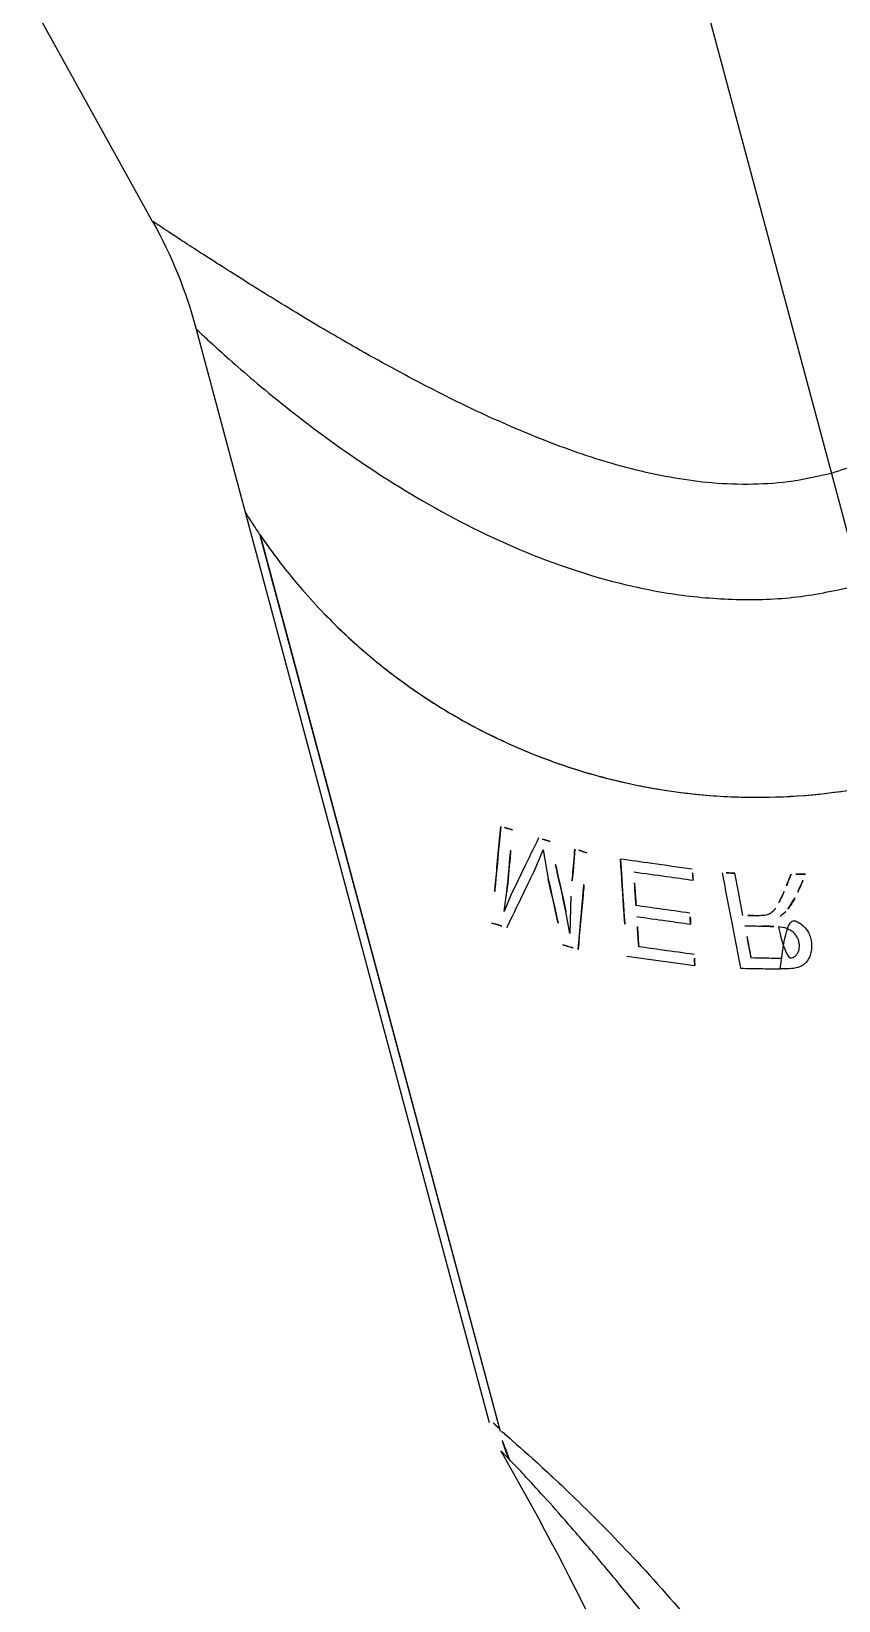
# Model space of a CAD drawing. Header units: millimetres. Extents: x 694231 to 734331, y 4486031 to 4541543.
# Drawn here: x 713340.1788 to 713340.2128, y 4487264.5581 to 4487264.6241 of the extents above; entities that cross this region are included whole.
import ezdxf

# ---------------------------------------------------------------- set-up
doc = ezdxf.new("R2010")
doc.units = ezdxf.units.MM

# ---------------------------------------------------------------- blocks, each defined once
blk = doc.blocks.new('ERER')
at = {"color": 7, "linetype": 'Continuous', "lineweight": 25}
for p, q in [((2598.965724145723, 998.7952082145224), (2598.955651063274, 998.7576015808803)), ((2598.965750097479, 998.7953023373426), (2598.95565215527, 998.757602893723)), ((2598.955014961096, 998.7566237427974), (2598.965274800394, 998.7949276091298)), ((2598.97107418749, 998.7753000977209), (2598.973932953056, 998.775702087808)), ((2598.968672186233, 998.77434851158), (2598.968510975107, 998.7734204443191)), ((2598.968717798856, 998.7727818015788), (2598.968672186233, 998.77434851158)), ((2598.966224746616, 998.7726670233308), (2598.965908865276, 998.7734292864543)), ((2598.965908865276, 998.7734292864543), (2598.966025379163, 998.7725917063797)), ((2598.967551609086, 998.7708385772471), (2598.967763904607, 998.7720476692369)), ((2598.967165993596, 998.7717450285276), (2598.967551609086, 998.7708385772471)), ((2598.979679016802, 998.7549927184424), (2598.980934065342, 998.7596782901437)), ((2598.952951075626, 998.7489184754679), (2598.955014961096, 998.7566237427974)), ((2598.972478811678, 998.7281116243062), (2598.979679016802, 998.7549927184424)), ((2598.951119986774, 998.7443888027473), (2598.946019397032, 998.7351988810676))]:
    blk.add_line(p, q, dxfattribs=at)
at = {"color": 7, "linetype": 'Continuous', "lineweight": 25, "flags": 128}
blk.add_lwpolyline([(2598.975954894435, 998.7735926810501), (2598.975764517662, 998.7725944288039), (2598.975614907345, 998.7718101140229)], dxfattribs=at)
at = {"color": 7, "linetype": 'Continuous', "lineweight": 25}
for centre, radius, start, end in [((2598.848899721291, 998.8630996320461), 0.1346989343570318, 330.1841985650813, 345.0367298551577), ((2598.933645726327, 998.7540879716174), 0.01998550005117325, 330.9626915589209, 345.0092950469575)]:
    blk.add_arc(centre, radius, start, end, dxfattribs=at)
for points, knots in [([(2598.965797309009, 998.795289691551), (2598.965842634634, 998.7953297540126), (2598.966078851846, 998.7955385417029), (2598.967151053574, 998.796471240363), (2598.968968016055, 998.7981682708767), (2598.971428991837, 998.8006464576216), (2598.974205977247, 998.803805168652), (2598.977229974515, 998.8077144742977), (2598.980274682655, 998.8124019355921), (2598.98280639583, 998.8172537349615), (2598.984773816393, 998.8220562865416), (2598.986216236211, 998.8266333507355), (2598.987275240162, 998.831611064507), (2598.987881577488, 998.8369694567251), (2598.987984925053, 998.8426691055151), (2598.987607709987, 998.8475786607148), (2598.98703446852, 998.8515792897252), (2598.986454720324, 998.8546509357473), (2598.985798993349, 998.8574342568793), (2598.985133829104, 998.8598523757897), (2598.984495839493, 998.8618996364169), (2598.984042584172, 998.8632135145775), (2598.983805695073, 998.8638692787224), (2598.983780894162, 998.8639364388409), (2598.983768252843, 998.8639706728301)], [0, 0, 0, 0, 0.008036045922347433, 0.04188002752885041, 0.08231847531313241, 0.1291811866004794, 0.1816280933505592, 0.2402111562452338, 0.305249255787808, 0.376870952889606, 0.4284013148419389, 0.483042177651641, 0.5409409545951097, 0.6024129028079217, 0.6677920005586989, 0.7376078597987182, 0.7745206539270902, 0.813078312876265, 0.8535563349020695, 0.885765780944072, 0.9202988614542513, 0.9581665738825694, 0.9786762104683471, 1, 1, 1, 1]), ([(2598.984412794203, 998.826882165569), (2598.983900985775, 998.8251582065742), (2598.982871945245, 998.8216920211504), (2598.98067824621, 998.8166869794319), (2598.978518591337, 998.8127219033264), (2598.976654745892, 998.8097279989909), (2598.975260925504, 998.8076434372767), (2598.973866830517, 998.8056934855276), (2598.972485669369, 998.803874372811), (2598.971089153777, 998.8021252134225), (2598.96973733872, 998.8004995048118), (2598.968495528263, 998.7990633826788), (2598.967467460548, 998.7979138976091), (2598.966797870366, 998.7971855467739), (2598.966400262698, 998.7967641203585), (2598.966176443361, 998.7965319046447), (2598.965870370374, 998.7962226746909), (2598.965812168183, 998.7961671960771), (2598.965768440598, 998.7961255158866)], [0, 0, 0, 0, 0.1263480217659123, 0.2540349378226456, 0.3846648932792966, 0.4474958707368175, 0.5083679459258421, 0.5674722740645554, 0.6250279525055097, 0.6812706880474769, 0.7420625686564073, 0.7968863054736399, 0.8462465165185077, 0.8908293401208636, 0.9092412714295063, 0.9274110587511303, 0.9454634047917172, 1, 1, 1, 1]), ([(2598.966142615368, 998.7965226404624), (2598.966044919187, 998.7963099273512), (2598.965849449773, 998.7958843341818), (2598.965762127869, 998.7954164013889), (2598.965718449876, 998.7951823428026)], [0, 0, 0, 0, 0.4998024919669413, 1, 1, 1, 1]), ([(2598.965722881012, 998.7952034924173), (2598.965686418683, 998.7951676203975), (2598.96557324059, 998.7950562768456), (2598.965447081179, 998.794939521793), (2598.965408503926, 998.7949135293966), (2598.965387127231, 998.794899126302)], [0, 0, 0, 0, 0.174863051597649, 0.542771187612225, 1, 1, 1, 1]), ([(2598.973932953056, 998.775702087808), (2598.973927053298, 998.7756153813986), (2598.973916518188, 998.7754605385352), (2598.973906307818, 998.7753056649648), (2598.973901814742, 998.775237515084)], [0, 0, 0, 0, 0.5599615769980983, 0.9999999999999999, 0.9999999999999999, 0.9999999999999999, 0.9999999999999999]), ([(2598.975080258017, 998.7718007851829), (2598.97522354373, 998.7725500627931), (2598.975479413206, 998.773888066911), (2598.975735125586, 998.7752260765783), (2598.975847639864, 998.7758148049137)], [0, 0, 0, 0, 0.5599969335625771, 1, 1, 1, 1]), ([(2598.975847639864, 998.7758148049137), (2598.976159022537, 998.7758203302552), (2598.976715114286, 998.7758301978034), (2598.977277718245, 998.7758399737593), (2598.977525292862, 998.7758442760547)], [0, 0, 0, 0, 0.559948441533733, 0.9999999999999999, 0.9999999999999999, 0.9999999999999999, 0.9999999999999999]), ([(2598.97629730174, 998.7753833640116), (2598.976248685564, 998.7751303906091), (2598.976161865682, 998.774678627501), (2598.976075286133, 998.7742268148277), (2598.976037188447, 998.7740280016607)], [0, 0, 0, 0, 0.5599670127250688, 1, 1, 1, 1]), ([(2598.977601243835, 998.7754063074461), (2598.977356830348, 998.7754020242855), (2598.976920382892, 998.7753943755199), (2598.976487686053, 998.7753867281887), (2598.97629730174, 998.7753833640116)], [0, 0, 0, 0, 0.5600062398041583, 1, 1, 1, 1]), ([(2598.977444705633, 998.7740662737405), (2598.977565634587, 998.7740857084115), (2598.977791386853, 998.774121989548), (2598.978047056708, 998.7742674892744), (2598.978195886373, 998.7744320169853), (2598.978278463248, 998.774579629875), (2598.978327549928, 998.7747403776441), (2598.978338141573, 998.7748964286201), (2598.97832004126, 998.7750428487199), (2598.97826910792, 998.7751733967506), (2598.97818392336, 998.7752898762568), (2598.977967301736, 998.7754244094523), (2598.977759633547, 998.7754141402867), (2598.977601243835, 998.7754063074461)], [0, 0, 0, 0, 0.1554602402359185, 0.2902150638620063, 0.3608735398986279, 0.4311937842982322, 0.4995218126952222, 0.5685782938906699, 0.6246935628951468, 0.6827379487427087, 0.7430249352416368, 0.8040036826408334, 1, 1, 1, 1]), ([(2598.977525292862, 998.7758442760547), (2598.977776453007, 998.7758474027228), (2598.978080640044, 998.7758511906122), (2598.978416392998, 998.7757255198582), (2598.978554594909, 998.7756319833783), (2598.978671394509, 998.7755035870476), (2598.978774718132, 998.7753235454817), (2598.978838672904, 998.7750822738175), (2598.978851807233, 998.7748039269943), (2598.978812087242, 998.7745366698869), (2598.978706926502, 998.7742788652829), (2598.978524565541, 998.7740389785868), (2598.978130151916, 998.77376457236), (2598.977768448575, 998.7736924067952), (2598.977514897009, 998.773641818787)], [0, 0, 0, 0, 0.1929715625842422, 0.2337132561000323, 0.277337071809186, 0.3210829569560723, 0.3664645220320457, 0.4352355392136736, 0.5091232763685879, 0.576963840816797, 0.6385089326197942, 0.7184903986563065, 0.8026639833899342, 1, 1, 1, 1]), ([(2598.967763904607, 998.7720476692369), (2598.967878914349, 998.7725664982083), (2598.968084289099, 998.773492980221), (2598.968289832183, 998.7744194161578), (2598.968380271577, 998.7748270492743)], [0, 0, 0, 0, 0.5599978827655959, 1, 1, 1, 1]), ([(2598.968380271577, 998.7748270492743), (2598.96849904576, 998.774863334656), (2598.96871110437, 998.7749281190415), (2598.968925346976, 998.774993725327), (2598.96901959167, 998.7750225841776)], [0, 0, 0, 0, 0.5601011070965493, 1, 1, 1, 1]), ([(2598.96901959167, 998.7750225841776), (2598.969088747318, 998.7742646829297), (2598.969212240175, 998.7729112794952), (2598.969336419839, 998.7715515777927), (2598.969391059884, 998.7709533051047)], [0, 0, 0, 0, 0.5599965507578767, 1, 1, 1, 1]), ([(2598.970801658438, 998.7712223944096), (2598.970852609886, 998.7719835801649), (2598.970943620204, 998.7733432183499), (2598.971034282195, 998.7747020168437), (2598.97107418749, 998.7753000977209)], [0, 0, 0, 0, 0.5598453537838401, 1, 1, 1, 1]), ([(2598.971572687472, 998.7749100008446), (2598.971556537307, 998.7746732239082), (2598.971527698625, 998.774250419698), (2598.971499177527, 998.7738275027775), (2598.971486628951, 998.7736414261728)], [0, 0, 0, 0, 0.5600140143143042, 1, 1, 1, 1]), ([(2598.973901814742, 998.775237515084), (2598.973461546628, 998.7751756477038), (2598.972675459022, 998.7750651850808), (2598.97190960538, 998.7749574123347), (2598.971572687472, 998.7749100008446)], [0, 0, 0, 0, 0.560075001113999, 1, 1, 1, 1]), ([(2598.9653928541, 998.7739134237684), (2598.965509220006, 998.773948990765), (2598.965716998264, 998.7740124958809), (2598.965928590861, 998.7740772392244), (2598.966021681638, 998.7741057229623)], [0, 0, 0, 0, 0.5600487422474156, 1, 1, 1, 1]), ([(2598.966021681638, 998.7741057229623), (2598.966232166978, 998.7736714188321), (2598.966608048638, 998.7728958488101), (2598.966995504999, 998.7720966792995), (2598.967165993596, 998.7717450285276)], [0, 0, 0, 0, 0.5599792174164872, 1, 1, 1, 1]), ([(2598.976037188447, 998.7740280016607), (2598.976174858007, 998.7740304117027), (2598.976420686045, 998.7740347128617), (2598.976667751996, 998.7740390931552), (2598.976776455299, 998.7740410209883)], [0, 0, 0, 0, 0.5600232024096559, 1, 1, 1, 1]), ([(2598.976776455299, 998.7740410209883), (2598.976915121269, 998.774043109837), (2598.977137565853, 998.7740464621711), (2598.977360676448, 998.7740608537325), (2598.977444705633, 998.7740662737405)], [0, 0, 0, 0, 0.6233738469584967, 1, 1, 1, 1]), ([(2598.965764291011, 998.7698440296689), (2598.965694617697, 998.7706074295879), (2598.965570220785, 998.7719704268144), (2598.96544704174, 998.7733198147931), (2598.9653928541, 998.7739134237684)], [0, 0, 0, 0, 0.560089740613365, 1, 1, 1, 1]), ([(2598.968510975107, 998.7734204443191), (2598.968387957942, 998.772872004882), (2598.968168289161, 998.7718926711024), (2598.967948395821, 998.7709133826623), (2598.967851645652, 998.7704825087936)], [0, 0, 0, 0, 0.5600135556080788, 0.9999999999999999, 0.9999999999999999, 0.9999999999999999, 0.9999999999999999]), ([(2598.973725142967, 998.7734961096083), (2598.973296523618, 998.7734358334225), (2598.972531188875, 998.7733282070151), (2598.971784176082, 998.7732231774149), (2598.97145552125, 998.7731769686606)], [0, 0, 0, 0, 0.5600417251355033, 1, 1, 1, 1]), ([(2598.971486628951, 998.7736414261728), (2598.971905359191, 998.7737003269895), (2598.972653145348, 998.7738055167142), (2598.973419169394, 998.7739131875408), (2598.973756250783, 998.7739605670897)], [0, 0, 0, 0, 0.5599600588184003, 1, 1, 1, 1]), ([(2598.973756250783, 998.7739605670897), (2598.973750363478, 998.7738738997984), (2598.973739848519, 998.7737190999148), (2598.973729637326, 998.7735642601327), (2598.973725142967, 998.7734961096083)], [0, 0, 0, 0, 0.5598626893713989, 0.9999999999999999, 0.9999999999999999, 0.9999999999999999, 0.9999999999999999]), ([(2598.976576840143, 998.7736035573463), (2598.976460515244, 998.7736014703116), (2598.976252768569, 998.7735977432378), (2598.97604592082, 998.7735942285506), (2598.975954894435, 998.7735926810501)], [0, 0, 0, 0, 0.5599357222338527, 1, 1, 1, 1]), ([(2598.977321958369, 998.7732836482339), (2598.977280114111, 998.773339510646), (2598.977205674609, 998.773438890094), (2598.977050716754, 998.7735573477299), (2598.976834238353, 998.7736026722533), (2598.976671845656, 998.773603230429), (2598.976576840143, 998.7736035573463)], [0, 0, 0, 0, 0.2410390635876314, 0.428803838879777, 0.6658297782051358, 0.9999999999999999, 0.9999999999999999, 0.9999999999999999, 0.9999999999999999]), ([(2598.977514897009, 998.773641818787), (2598.977587300931, 998.7735882559002), (2598.977710388231, 998.7734971981318), (2598.977809660309, 998.7733795684663), (2598.977850537285, 998.773331131903)], [0, 0, 0, 0, 0.5882309648386841, 0.9999999999999999, 0.9999999999999999, 0.9999999999999999, 0.9999999999999999]), ([(2598.968887503088, 998.7707992781943), (2598.968855784949, 998.7711697688679), (2598.968799148471, 998.7718313286374), (2598.968742654667, 998.7724913919592), (2598.968717798856, 998.7727818015788)], [0, 0, 0, 0, 0.5600263625633642, 1, 1, 1, 1]), ([(2598.97145552125, 998.7731769686606), (2598.971438261223, 998.7729122356475), (2598.971407441275, 998.7724395233137), (2598.971376536248, 998.7719667310902), (2598.971362938935, 998.771758715382)], [0, 0, 0, 0, 0.5600284012062152, 1, 1, 1, 1]), ([(2598.977688951463, 998.7725914911039), (2598.977630688319, 998.772726861651), (2598.977526747156, 998.7729683607503), (2598.977384479279, 998.7731873931037), (2598.977321958369, 998.7732836482339)], [0, 0, 0, 0, 0.560540602858282, 0.9999999999999999, 0.9999999999999999, 0.9999999999999999, 0.9999999999999999]), ([(2598.977850537285, 998.773331131903), (2598.977939533558, 998.7732034020743), (2598.978098480329, 998.7729752767478), (2598.978215509311, 998.7727215749633), (2598.978267012652, 998.7726099250572)], [0, 0, 0, 0, 0.5599121086563303, 1, 1, 1, 1]), ([(2598.966025379163, 998.7725917063797), (2598.966069531951, 998.7721084525177), (2598.966148371523, 998.7712455465005), (2598.966227630007, 998.7703781525942), (2598.966262501085, 998.7699965258537)], [0, 0, 0, 0, 0.5600306191718112, 1, 1, 1, 1]), ([(2598.967358551407, 998.7703316041924), (2598.967144223145, 998.7707732128972), (2598.966761522855, 998.7715617440034), (2598.966388751075, 998.7723293211848), (2598.966224746616, 998.7726670233308)], [0, 0, 0, 0, 0.560040936336015, 1, 1, 1, 1]), ([(2598.971362938935, 998.771758715382), (2598.971822905469, 998.7718234308967), (2598.972644350223, 998.7719390062721), (2598.973486249406, 998.7720573200875), (2598.973856728667, 998.7721093834637)], [0, 0, 0, 0, 0.5599480618129244, 0.9999999999999999, 0.9999999999999999, 0.9999999999999999, 0.9999999999999999]), ([(2598.973856728667, 998.7721093834637), (2598.973850809398, 998.7720231769141), (2598.97384024002, 998.771869251539), (2598.973829897389, 998.7717153147935), (2598.973825347592, 998.7716475908194)], [0, 0, 0, 0, 0.5600535718320038, 1, 1, 1, 1]), ([(2598.977988409469, 998.771851768539), (2598.977932414919, 998.7719899405564), (2598.977832458176, 998.772236593345), (2598.977732787862, 998.7724830825312), (2598.977688951463, 998.7725914911039)], [0, 0, 0, 0, 0.5601890230737638, 0.9999999999999999, 0.9999999999999999, 0.9999999999999999, 0.9999999999999999]), ([(2598.978267012652, 998.7726099250572), (2598.978326573928, 998.7724704353421), (2598.978432913194, 998.7722213946995), (2598.978539111994, 998.7719720056497), (2598.97858582787, 998.7718623025327)], [0, 0, 0, 0, 0.5601072176292164, 0.9999999999999999, 0.9999999999999999, 0.9999999999999999, 0.9999999999999999]), ([(2598.973825347592, 998.7716475908194), (2598.973252418729, 998.7715670488375), (2598.972229455327, 998.7714232411176), (2598.97123788298, 998.7712837573096), (2598.970801658438, 998.7712223944096)], [0, 0, 0, 0, 0.5600678484447379, 0.9999999999999999, 0.9999999999999999, 0.9999999999999999, 0.9999999999999999]), ([(2598.975614907345, 998.7718101140229), (2598.975514900101, 998.7718083755003), (2598.975336354291, 998.7718052711766), (2598.975158494298, 998.7718021549433), (2598.975080258017, 998.7718007851829)], [0, 0, 0, 0, 0.5601230552559777, 1, 1, 1, 1]), ([(2598.97858582787, 998.7718623025327), (2598.978474172566, 998.771860300536), (2598.978274791109, 998.7718567260039), (2598.978075913728, 998.7718532830219), (2598.977988409469, 998.771851768539)], [0, 0, 0, 0, 0.5600102251805518, 1, 1, 1, 1]), ([(2598.969391059884, 998.7709533051047), (2598.969296753734, 998.7709244370461), (2598.969128374433, 998.7708728929914), (2598.968961093349, 998.7708217685877), (2598.968887503088, 998.7707992781943)], [0, 0, 0, 0, 0.5600808451295013, 1, 1, 1, 1]), ([(2598.967851645652, 998.7704825087936), (2598.967759196375, 998.7704542609795), (2598.967594152802, 998.7704038315909), (2598.967430523417, 998.7703536681084), (2598.967358551407, 998.7703316041924)], [0, 0, 0, 0, 0.5601519176883907, 1, 1, 1, 1]), ([(2598.966262501085, 998.7699965258537), (2598.966169015624, 998.7699679503751), (2598.966002047468, 998.7699169119668), (2598.965836950449, 998.7698663023971), (2598.965764291011, 998.7698440296689)], [0, 0, 0, 0, 0.5598989981803141, 1, 1, 1, 1]), ([(2598.955014961096, 998.7566237427974), (2598.955030866898, 998.7566495789998), (2598.955054461572, 998.7566879034673), (2598.955195254837, 998.7569115159969), (2598.955338207137, 998.7571338018531), (2598.955535019392, 998.7574315284493), (2598.955790901512, 998.7578059580837), (2598.956163651956, 998.7583282639021), (2598.956695862301, 998.7590305149976), (2598.95743760292, 998.7599287744658), (2598.958560632823, 998.7611572060619), (2598.960160721143, 998.7626639578643), (2598.962305225852, 998.7642967445928), (2598.964756001092, 998.7657705479476), (2598.967441786286, 998.7669917805617), (2598.970326746385, 998.7679058876951), (2598.973892652501, 998.768585478651), (2598.978200793995, 998.7687295872091), (2598.983138952302, 998.7679150459112), (2598.987020135836, 998.7664539736603), (2598.989885388212, 998.7648699740853), (2598.992077440652, 998.7633615231995), (2598.994233552677, 998.761502878265), (2598.996274748334, 998.7592693207118), (2598.997852788725, 998.7570626882662), (2598.999040465818, 998.7549890639972), (2598.999918553734, 998.7531140059922), (2599.000613645989, 998.7512508053461), (2599.00109685182, 998.7495697050038), (2599.001410053274, 998.7481493678572), (2599.001603687671, 998.7470004342432), (2599.001724922962, 998.7460359456554), (2599.001795345949, 998.7452571613577), (2599.001834474249, 998.744639466012), (2599.001853546974, 998.7441733310718), (2599.001855295623, 998.7441091921779), (2599.001856169661, 998.7440771435412)], [0, 0, 0, 0, 0.01558436105482292, 0.02311825303054533, 0.03120930797469276, 0.04072058373665727, 0.05112152161508691, 0.06246656578009269, 0.08096831357895042, 0.1017780971017127, 0.1249671843170614, 0.165993900582471, 0.208548490025924, 0.2499324563396489, 0.2934764744761376, 0.3350539121416929, 0.3749082700173458, 0.4385286360869772, 0.4999376581980576, 0.5613403557618589, 0.5928356800030365, 0.6250810239000871, 0.6649294845725914, 0.7065068286096082, 0.7500592629168955, 0.7812482526975094, 0.8125634064688502, 0.8447469314105708, 0.875058791984655, 0.8982898391410926, 0.9190997494037108, 0.9375572616525446, 0.9542110211019026, 0.9688051764619444, 0.9844126822270132, 1, 1, 1, 1]), ([(2598.95565261564, 998.757602770411), (2598.955653159129, 998.7576035706619), (2598.955776539345, 998.7577853103119), (2598.956114548104, 998.7582637807913), (2598.956693709959, 998.7590278867584), (2598.957438524972, 998.7599296431313), (2598.958428342222, 998.7610124379593), (2598.959686763483, 998.7622246899399), (2598.961235246478, 998.7635012935224), (2598.962923630492, 998.7646774742872), (2598.96459320774, 998.7656465331713), (2598.966178369054, 998.7664191870967), (2598.967663171964, 998.767028783075), (2598.970129529121, 998.7678648877087), (2598.973712257771, 998.7686111505693), (2598.978471100707, 998.7686935484763), (2598.983135403745, 998.7678977976382), (2598.987572810108, 998.7662557733684), (2598.991654179718, 998.7638053036704), (2598.995239339898, 998.7606047247506), (2598.997728529026, 998.7573452167325), (2598.999382005925, 998.7543576070389), (2599.00042117299, 998.7518722253776), (2599.0010526119, 998.7497708168893), (2599.001410220557, 998.748148332795), (2599.001602913887, 998.7470033456991), (2599.001720228943, 998.7460831811915), (2599.001761783735, 998.7455998847182), (2599.001779290459, 998.745396272763)], [0, 0, 0, 0, 8.139318506875364e-05, 0.01848415787725216, 0.03893247366594117, 0.0619275656454034, 0.08754525785345478, 0.1218027377755481, 0.1566023406079927, 0.1920188256498615, 0.2256569183400591, 0.2513657491089893, 0.276455030773247, 0.3009547616698738, 0.3712103771045813, 0.4377211062078535, 0.5018872026997876, 0.5660497493055823, 0.6325631280850128, 0.7028181517707274, 0.7780022747334748, 0.8239728073174661, 0.8709902150261581, 0.9160945830889082, 0.9417652059455471, 0.9647596219100876, 0.9851533203198082, 1, 1, 1, 1]), ([(2598.952951075626, 998.7489184754679), (2598.952982458626, 998.7489482736911), (2598.953046134456, 998.7490087341785), (2598.953551437689, 998.7494791165396), (2598.954323689068, 998.7501787498686), (2598.955758001503, 998.7514270306164), (2598.95814797592, 998.7533500051378), (2598.961703650954, 998.7557797558937), (2598.965896021972, 998.7580345006248), (2598.969863228262, 998.7594725197416), (2598.973231363073, 998.7601451676837), (2598.975802864734, 998.7603486300638), (2598.978396548953, 998.760244790499), (2598.980087888339, 998.7598671997051), (2598.980934065342, 998.7596782901437)], [0, 0, 0, 0, 0.04892455613862547, 0.09926710544207147, 0.1529356277554291, 0.2096074926189315, 0.3325034817301317, 0.4637094761305917, 0.5999887953801545, 0.7357805399156345, 0.8032241809058152, 0.8692149958875256, 0.9345682464044128, 1, 1, 1, 1]), ([(2598.979679016802, 998.7549927184424), (2598.979144293261, 998.755115217016), (2598.978060199898, 998.7553635705206), (2598.97636431299, 998.7554828556562), (2598.97469933057, 998.7554261593785), (2598.973056686753, 998.7552075831276), (2598.971428397474, 998.7548627544375), (2598.969817143041, 998.7544035611307), (2598.968256555569, 998.7538641621181), (2598.966763423801, 998.753273908815), (2598.965319058381, 998.7526398924002), (2598.963932782235, 998.7519819443055), (2598.962554370753, 998.7512855947731), (2598.96113238134, 998.7505283547006), (2598.959794952136, 998.7497814907791), (2598.9585644043, 998.7490691761218), (2598.957406266331, 998.7483814589795), (2598.95625915453, 998.7476836601815), (2598.9552018287, 998.7470259098727), (2598.954231157277, 998.7464112623392), (2598.953354407427, 998.7458501744017), (2598.952585095461, 998.7453513845949), (2598.951852056935, 998.744870874481), (2598.951248334493, 998.7444739627614), (2598.951161632804, 998.7444158964063), (2598.95111912521, 998.7443874291698)], [0, 0, 0, 0, 0.04042258917485723, 0.08195237872732486, 0.1252830078737748, 0.1640467080464479, 0.2056984287428482, 0.2505187313745532, 0.291234725152727, 0.3323433063075189, 0.3749855352911938, 0.4150610555064861, 0.4545512518340152, 0.4999556268729562, 0.5480803692423727, 0.5844588122865207, 0.624256792301725, 0.6697509716591021, 0.7114502814822161, 0.7493228309259439, 0.793591261831813, 0.8352346758030088, 0.8743806287135458, 0.938412163065734, 1, 1, 1, 1]), ([(2598.999113600496, 998.7315325400103), (2598.999087431152, 998.7315857242667), (2598.999047783403, 998.7316662987), (2598.99883825088, 998.7320843426112), (2598.998612537721, 998.7325319932892), (2598.998296961685, 998.7331566565991), (2598.997877065743, 998.7339788398078), (2598.997300796974, 998.7350898537039), (2598.99655033449, 998.7365105961471), (2598.995615507999, 998.7382292682122), (2598.994586390341, 998.7400491864825), (2598.993467409536, 998.7419351724054), (2598.992258180439, 998.7438548432617), (2598.990917834055, 998.74582893794), (2598.989484147146, 998.7477381056895), (2598.988060641942, 998.7494168143153), (2598.986738813188, 998.7507756677643), (2598.985506294638, 998.7518829580453), (2598.983974643292, 998.753052492333), (2598.982076500415, 998.7542061229641), (2598.980464141314, 998.7547351245256), (2598.979679016802, 998.7549927184424)], [0, 0, 0, 0, 0.0614680844601142, 0.09312609485309857, 0.1255738463941716, 0.1647456209592569, 0.2064375172213572, 0.2507801082048461, 0.3128850816578007, 0.3750454711972323, 0.4376636883827927, 0.5000345317989603, 0.5622619880431279, 0.6246477470442895, 0.6914343149531277, 0.7495640605933734, 0.7943137528494775, 0.8359155595944519, 0.8746592339069627, 0.9389663720259143, 1, 1, 1, 1])]:
    blk.add_open_spline(points, degree=3, knots=knots, dxfattribs=at)

msp = doc.modelspace()

# ---------------------------------------------------------------- block references
at = {"color": 6, "lineweight": 53, "xscale": -1, "rotation": 180}
msp.add_blockref('ERER', (710741.2327867935, 4488263.360474526), dxfattribs=at)

doc.saveas('drawing.dxf')
